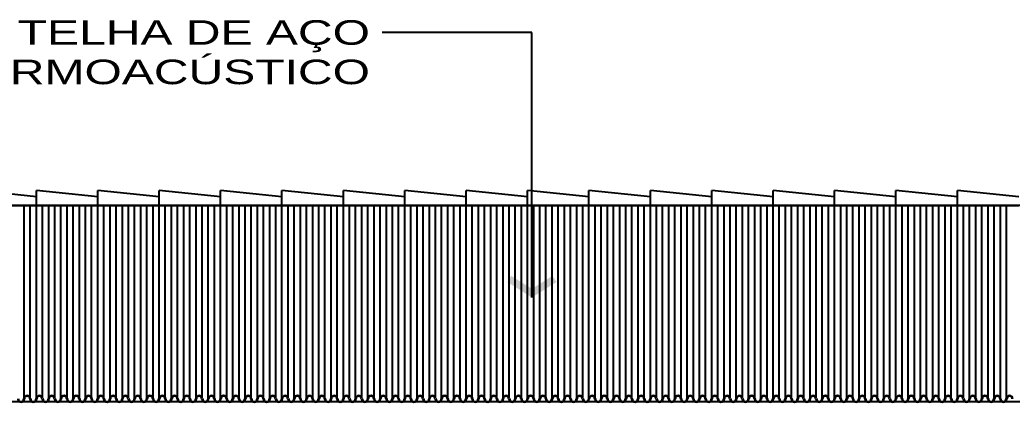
# Model space of a CAD drawing. Extents: x 5924 to 15219, y 2637 to 8140.
# Drawn here: x 8776 to 9584, y 7369 to 7680 of the extents above; entities that cross this region are included whole.
import ezdxf
from ezdxf.enums import TextEntityAlignment as Align

# ---------------------------------------------------------------- set-up
doc = ezdxf.new("R2010")
doc.units = 0
doc.header["$LTSCALE"] = 35
doc.layers.get('0').update_dxf_attribs({"linetype": 'CONTINUOUS'})
for name, color, linetype in [('ESPEC', 2, 'CONTINUOUS'), ('GERAL', 7, 'CONTINUOUS'), ('HACHURA', 13, 'CONTINUOUS'), ('INDCORTE', 2, 'CONTINUOUS'), ('LINVISTA', 13, 'CONTINUOUS')]:
    doc.layers.add(name, color=color, linetype=linetype)
doc.styles.add('REGUA80', font='arial.ttf', dxfattribs={"width": 1.4})

# ---------------------------------------------------------------- blocks, each defined once
blk = doc.blocks.new('INDSETAD')
at = {"color": 4, "linetype": 'ByBlock'}
for points in [[(0, 0), (1.255, 2), (0.706, 0), (1.765, 1.684)], [(0, 0), (1.255, -2), (0.706, 0), (1.765, -1.684)]]:
    blk.add_solid(points, dxfattribs=at)

msp = doc.modelspace()

# ---------------------------------------------------------------- linework, layer by layer
at = {"layer": 'ESPEC'}
for p, q in [((9193.214, 7669.94), (9071.356, 7669.94)), ((9193.214, 7454.004), (9193.214, 7669.94))]:
    msp.add_line(p, q, dxfattribs=at)
at = {"layer": 'GERAL'}
for p, q in [((8789.693, 7536.073), (8739.693, 7541.271)), ((8839.693, 7536.073), (8789.693, 7541.271)), ((8789.693, 7529.073), (8789.693, 7541.271)), ((8889.693, 7536.073), (8839.693, 7541.271)), ((8839.693, 7529.073), (8839.693, 7541.271)), ((8939.693, 7536.073), (8889.693, 7541.271)), ((8889.693, 7529.073), (8889.693, 7541.271)), ((8989.693, 7536.073), (8939.693, 7541.271)), ((8939.693, 7529.073), (8939.693, 7541.271)), ((9039.693, 7536.073), (8989.693, 7541.271)), ((8989.693, 7529.073), (8989.693, 7541.271)), ((9089.693, 7536.073), (9039.693, 7541.271)), ((9039.693, 7529.073), (9039.693, 7541.271)), ((9139.693, 7536.073), (9089.693, 7541.271)), ((9089.693, 7529.073), (9089.693, 7541.271)), ((9189.693, 7536.073), (9139.693, 7541.271)), ((9139.693, 7529.073), (9139.693, 7541.271)), ((9239.693, 7536.073), (9189.693, 7541.271)), ((9189.693, 7529.073), (9189.693, 7541.271)), ((9289.693, 7536.073), (9239.693, 7541.271)), ((9239.693, 7529.073), (9239.693, 7541.271)), ((9339.693, 7536.073), (9289.693, 7541.271)), ((9289.693, 7529.073), (9289.693, 7541.271)), ((9389.693, 7536.073), (9339.693, 7541.271)), ((9339.693, 7529.073), (9339.693, 7541.271)), ((9439.693, 7536.073), (9389.693, 7541.271)), ((9389.693, 7529.073), (9389.693, 7541.271)), ((9489.693, 7536.073), (9439.693, 7541.271)), ((9439.693, 7529.073), (9439.693, 7541.271)), ((9539.693, 7536.073), (9489.693, 7541.271)), ((9489.693, 7529.073), (9489.693, 7541.271)), ((9589.693, 7536.073), (9539.693, 7541.271)), ((9539.693, 7529.073), (9539.693, 7541.271)), ((8789.693, 7529.073), (8789.693, 7536.073)), ((8839.693, 7529.073), (8839.693, 7536.073)), ((8889.693, 7529.073), (8889.693, 7536.073)), ((8939.693, 7529.073), (8939.693, 7536.073)), ((8989.693, 7529.073), (8989.693, 7536.073)), ((9039.693, 7529.073), (9039.693, 7536.073)), ((9089.693, 7529.073), (9089.693, 7536.073)), ((9139.693, 7529.073), (9139.693, 7536.073)), ((9189.693, 7529.073), (9189.693, 7536.073)), ((9239.693, 7529.073), (9239.693, 7536.073)), ((9289.693, 7529.073), (9289.693, 7536.073)), ((9339.693, 7529.073), (9339.693, 7536.073)), ((9389.693, 7529.073), (9389.693, 7536.073)), ((9439.693, 7529.073), (9439.693, 7536.073)), ((9489.693, 7529.073), (9489.693, 7536.073)), ((9539.693, 7529.073), (9539.693, 7536.073)), ((8739.693, 7529.073), (8789.693, 7529.073)), ((8789.693, 7529.073), (8839.693, 7529.073)), ((8839.693, 7529.073), (8889.693, 7529.073)), ((8889.693, 7529.073), (8939.693, 7529.073)), ((8939.693, 7529.073), (8989.693, 7529.073)), ((8989.693, 7529.073), (9039.693, 7529.073)), ((9039.693, 7529.073), (9089.693, 7529.073)), ((9089.693, 7529.073), (9139.693, 7529.073)), ((9139.693, 7529.073), (9189.693, 7529.073)), ((9189.693, 7529.073), (9239.693, 7529.073)), ((9239.693, 7529.073), (9289.693, 7529.073)), ((9289.693, 7529.073), (9339.693, 7529.073)), ((9339.693, 7529.073), (9389.693, 7529.073)), ((9389.693, 7529.073), (9439.693, 7529.073)), ((9439.693, 7529.073), (9489.693, 7529.073)), ((9489.693, 7529.073), (9539.693, 7529.073)), ((9539.693, 7529.073), (9589.693, 7529.073))]:
    msp.add_line(p, q, dxfattribs=at)
at = {"layer": 'HACHURA'}
for p, q in [((8779.693, 7371.411), (8779.693, 7373.862)), ((8779.693, 7372.508), (8779.693, 7373.862)), ((8789.693, 7371.411), (8789.693, 7373.862)), ((8789.693, 7372.508), (8789.693, 7373.862)), ((8799.693, 7371.411), (8799.693, 7373.862)), ((8799.693, 7372.508), (8799.693, 7373.862)), ((8809.693, 7371.411), (8809.693, 7373.862)), ((8809.693, 7372.508), (8809.693, 7373.862)), ((8819.693, 7371.411), (8819.693, 7373.862)), ((8819.693, 7372.508), (8819.693, 7373.862)), ((8829.693, 7371.411), (8829.693, 7373.862)), ((8829.693, 7372.508), (8829.693, 7373.862)), ((8839.693, 7371.411), (8839.693, 7373.862)), ((8839.693, 7372.508), (8839.693, 7373.862)), ((8849.693, 7371.411), (8849.693, 7373.862)), ((8849.693, 7372.508), (8849.693, 7373.862)), ((8859.693, 7371.411), (8859.693, 7373.862)), ((8859.693, 7372.508), (8859.693, 7373.862)), ((8869.693, 7371.411), (8869.693, 7373.862)), ((8869.693, 7372.508), (8869.693, 7373.862)), ((8879.693, 7371.411), (8879.693, 7373.862)), ((8879.693, 7372.508), (8879.693, 7373.862)), ((8889.693, 7371.411), (8889.693, 7373.862)), ((8889.693, 7372.508), (8889.693, 7373.862)), ((8899.693, 7371.411), (8899.693, 7373.862)), ((8899.693, 7372.508), (8899.693, 7373.862)), ((8909.693, 7371.411), (8909.693, 7373.862)), ((8909.693, 7372.508), (8909.693, 7373.862)), ((8919.693, 7371.411), (8919.693, 7373.862)), ((8919.693, 7372.508), (8919.693, 7373.862)), ((8929.693, 7371.411), (8929.693, 7373.862)), ((8929.693, 7372.508), (8929.693, 7373.862)), ((8939.693, 7371.411), (8939.693, 7373.862)), ((8939.693, 7372.508), (8939.693, 7373.862)), ((8949.693, 7371.411), (8949.693, 7373.862)), ((8949.693, 7372.508), (8949.693, 7373.862)), ((8959.693, 7371.411), (8959.693, 7373.862)), ((8959.693, 7372.508), (8959.693, 7373.862)), ((8969.693, 7371.411), (8969.693, 7373.862)), ((8969.693, 7372.508), (8969.693, 7373.862)), ((8979.693, 7371.411), (8979.693, 7373.862)), ((8979.693, 7372.508), (8979.693, 7373.862)), ((8989.693, 7371.411), (8989.693, 7373.862)), ((8989.693, 7372.508), (8989.693, 7373.862)), ((8999.693, 7371.411), (8999.693, 7373.862)), ((8999.693, 7372.508), (8999.693, 7373.862)), ((9009.693, 7371.411), (9009.693, 7373.862)), ((9009.693, 7372.508), (9009.693, 7373.862)), ((9019.693, 7371.411), (9019.693, 7373.862)), ((9019.693, 7372.508), (9019.693, 7373.862)), ((9029.693, 7371.411), (9029.693, 7373.862)), ((9029.693, 7372.508), (9029.693, 7373.862)), ((9039.693, 7371.411), (9039.693, 7373.862)), ((9039.693, 7372.508), (9039.693, 7373.862)), ((9049.693, 7371.411), (9049.693, 7373.862)), ((9049.693, 7372.508), (9049.693, 7373.862)), ((9059.693, 7371.411), (9059.693, 7373.862)), ((9059.693, 7372.508), (9059.693, 7373.862)), ((9069.693, 7371.411), (9069.693, 7373.862)), ((9069.693, 7372.508), (9069.693, 7373.862)), ((9079.693, 7371.411), (9079.693, 7373.862)), ((9079.693, 7372.508), (9079.693, 7373.862)), ((9089.693, 7371.411), (9089.693, 7373.862)), ((9089.693, 7372.508), (9089.693, 7373.862)), ((9099.693, 7371.411), (9099.693, 7373.862)), ((9099.693, 7372.508), (9099.693, 7373.862)), ((9109.693, 7371.411), (9109.693, 7373.862)), ((9109.693, 7372.508), (9109.693, 7373.862)), ((9119.693, 7371.411), (9119.693, 7373.862)), ((9119.693, 7372.508), (9119.693, 7373.862)), ((9129.693, 7371.411), (9129.693, 7373.862)), ((9129.693, 7372.508), (9129.693, 7373.862)), ((9139.693, 7371.411), (9139.693, 7373.862)), ((9139.693, 7372.508), (9139.693, 7373.862)), ((9149.693, 7371.411), (9149.693, 7373.862)), ((9149.693, 7372.508), (9149.693, 7373.862)), ((9159.693, 7371.411), (9159.693, 7373.862)), ((9159.693, 7372.508), (9159.693, 7373.862)), ((9169.693, 7371.411), (9169.693, 7373.862)), ((9169.693, 7372.508), (9169.693, 7373.862)), ((9179.693, 7371.411), (9179.693, 7373.862)), ((9179.693, 7372.508), (9179.693, 7373.862)), ((9189.693, 7371.411), (9189.693, 7373.862)), ((9189.693, 7372.508), (9189.693, 7373.862)), ((9199.693, 7371.411), (9199.693, 7373.862)), ((9199.693, 7372.508), (9199.693, 7373.862)), ((9209.693, 7371.411), (9209.693, 7373.862)), ((9209.693, 7372.508), (9209.693, 7373.862)), ((9219.693, 7371.411), (9219.693, 7373.862)), ((9219.693, 7372.508), (9219.693, 7373.862)), ((9229.693, 7371.411), (9229.693, 7373.862)), ((9229.693, 7372.508), (9229.693, 7373.862)), ((9239.693, 7371.411), (9239.693, 7373.862)), ((9239.693, 7372.508), (9239.693, 7373.862)), ((9249.693, 7371.411), (9249.693, 7373.862)), ((9249.693, 7372.508), (9249.693, 7373.862)), ((9259.693, 7371.411), (9259.693, 7373.862)), ((9259.693, 7372.508), (9259.693, 7373.862)), ((9269.693, 7371.411), (9269.693, 7373.862)), ((9269.693, 7372.508), (9269.693, 7373.862)), ((9279.693, 7371.411), (9279.693, 7373.862)), ((9279.693, 7372.508), (9279.693, 7373.862)), ((9289.693, 7371.411), (9289.693, 7373.862)), ((9289.693, 7372.508), (9289.693, 7373.862)), ((9299.693, 7371.411), (9299.693, 7373.862)), ((9299.693, 7372.508), (9299.693, 7373.862)), ((9309.693, 7371.411), (9309.693, 7373.862)), ((9309.693, 7372.508), (9309.693, 7373.862)), ((9319.693, 7371.411), (9319.693, 7373.862)), ((9319.693, 7372.508), (9319.693, 7373.862)), ((9329.693, 7371.411), (9329.693, 7373.862)), ((9329.693, 7372.508), (9329.693, 7373.862)), ((9339.693, 7371.411), (9339.693, 7373.862)), ((9339.693, 7372.508), (9339.693, 7373.862)), ((9349.693, 7371.411), (9349.693, 7373.862)), ((9349.693, 7372.508), (9349.693, 7373.862)), ((9359.693, 7371.411), (9359.693, 7373.862)), ((9359.693, 7372.508), (9359.693, 7373.862)), ((9369.693, 7371.411), (9369.693, 7373.862)), ((9369.693, 7372.508), (9369.693, 7373.862)), ((9379.693, 7371.411), (9379.693, 7373.862)), ((9379.693, 7372.508), (9379.693, 7373.862)), ((9389.693, 7371.411), (9389.693, 7373.862)), ((9389.693, 7372.508), (9389.693, 7373.862)), ((9399.693, 7371.411), (9399.693, 7373.862)), ((9399.693, 7372.508), (9399.693, 7373.862)), ((9409.693, 7371.411), (9409.693, 7373.862)), ((9409.693, 7372.508), (9409.693, 7373.862)), ((9419.693, 7371.411), (9419.693, 7373.862)), ((9419.693, 7372.508), (9419.693, 7373.862)), ((9429.693, 7371.411), (9429.693, 7373.862)), ((9429.693, 7372.508), (9429.693, 7373.862)), ((9439.693, 7371.411), (9439.693, 7373.862)), ((9439.693, 7372.508), (9439.693, 7373.862)), ((9449.693, 7371.411), (9449.693, 7373.862)), ((9449.693, 7372.508), (9449.693, 7373.862)), ((9459.693, 7371.411), (9459.693, 7373.862)), ((9459.693, 7372.508), (9459.693, 7373.862)), ((9469.693, 7371.411), (9469.693, 7373.862)), ((9469.693, 7372.508), (9469.693, 7373.862)), ((9479.693, 7371.411), (9479.693, 7373.862)), ((9479.693, 7372.508), (9479.693, 7373.862)), ((9489.693, 7371.411), (9489.693, 7373.862)), ((9489.693, 7372.508), (9489.693, 7373.862)), ((9499.693, 7371.411), (9499.693, 7373.862)), ((9499.693, 7372.508), (9499.693, 7373.862)), ((9509.693, 7371.411), (9509.693, 7373.862)), ((9509.693, 7372.508), (9509.693, 7373.862)), ((9519.693, 7371.411), (9519.693, 7373.862)), ((9519.693, 7372.508), (9519.693, 7373.862)), ((9529.693, 7371.411), (9529.693, 7373.862)), ((9529.693, 7372.508), (9529.693, 7373.862)), ((9539.693, 7371.411), (9539.693, 7373.862)), ((9539.693, 7372.508), (9539.693, 7373.862)), ((9549.693, 7371.411), (9549.693, 7373.862)), ((9549.693, 7372.508), (9549.693, 7373.862)), ((9559.693, 7371.411), (9559.693, 7373.862)), ((9559.693, 7372.508), (9559.693, 7373.862)), ((9569.693, 7371.411), (9569.693, 7373.862)), ((9569.693, 7372.508), (9569.693, 7373.862)), ((9579.693, 7371.411), (9579.693, 7373.862)), ((9579.693, 7372.508), (9579.693, 7373.862))]:
    msp.add_line(p, q, dxfattribs=at)
at = {"layer": 'INDCORTE'}
for p, q in [((8779.443, 7371.415), (8779.943, 7371.406)), ((8789.443, 7371.415), (8789.943, 7371.406)), ((8799.443, 7371.415), (8799.943, 7371.406)), ((8809.443, 7371.415), (8809.943, 7371.406)), ((8819.443, 7371.415), (8819.943, 7371.406)), ((8829.443, 7371.415), (8829.943, 7371.406)), ((8839.443, 7371.415), (8839.943, 7371.406)), ((8849.443, 7371.415), (8849.943, 7371.406)), ((8859.443, 7371.415), (8859.943, 7371.406)), ((8869.443, 7371.415), (8869.943, 7371.406)), ((8879.443, 7371.415), (8879.943, 7371.406)), ((8889.443, 7371.415), (8889.943, 7371.406)), ((8899.443, 7371.415), (8899.943, 7371.406)), ((8909.443, 7371.415), (8909.943, 7371.406)), ((8919.443, 7371.415), (8919.943, 7371.406)), ((8929.443, 7371.415), (8929.943, 7371.406)), ((8939.443, 7371.415), (8939.943, 7371.406)), ((8949.443, 7371.415), (8949.943, 7371.406)), ((8959.443, 7371.415), (8959.943, 7371.406)), ((8969.443, 7371.415), (8969.943, 7371.406)), ((8979.443, 7371.415), (8979.943, 7371.406)), ((8989.443, 7371.415), (8989.943, 7371.406)), ((8999.443, 7371.415), (8999.943, 7371.406)), ((9009.443, 7371.415), (9009.943, 7371.406)), ((9019.443, 7371.415), (9019.943, 7371.406)), ((9029.443, 7371.415), (9029.943, 7371.406)), ((9039.443, 7371.415), (9039.943, 7371.406)), ((9049.443, 7371.415), (9049.943, 7371.406)), ((9059.443, 7371.415), (9059.943, 7371.406)), ((9069.443, 7371.415), (9069.943, 7371.406)), ((9079.443, 7371.415), (9079.943, 7371.406)), ((9089.443, 7371.415), (9089.943, 7371.406)), ((9099.443, 7371.415), (9099.943, 7371.406)), ((9109.443, 7371.415), (9109.943, 7371.406)), ((9119.443, 7371.415), (9119.943, 7371.406)), ((9129.443, 7371.415), (9129.943, 7371.406)), ((9139.443, 7371.415), (9139.943, 7371.406)), ((9149.443, 7371.415), (9149.943, 7371.406)), ((9159.443, 7371.415), (9159.943, 7371.406)), ((9169.443, 7371.415), (9169.943, 7371.406)), ((9179.443, 7371.415), (9179.943, 7371.406)), ((9189.443, 7371.415), (9189.943, 7371.406)), ((9199.443, 7371.415), (9199.943, 7371.406)), ((9209.443, 7371.415), (9209.943, 7371.406)), ((9219.443, 7371.415), (9219.943, 7371.406)), ((9229.443, 7371.415), (9229.943, 7371.406)), ((9239.443, 7371.415), (9239.943, 7371.406)), ((9249.443, 7371.415), (9249.943, 7371.406)), ((9259.443, 7371.415), (9259.943, 7371.406)), ((9269.443, 7371.415), (9269.943, 7371.406)), ((9279.443, 7371.415), (9279.943, 7371.406)), ((9289.443, 7371.415), (9289.943, 7371.406)), ((9299.443, 7371.415), (9299.943, 7371.406)), ((9309.443, 7371.415), (9309.943, 7371.406)), ((9319.443, 7371.415), (9319.943, 7371.406)), ((9329.443, 7371.415), (9329.943, 7371.406)), ((9339.443, 7371.415), (9339.943, 7371.406)), ((9349.443, 7371.415), (9349.943, 7371.406)), ((9359.443, 7371.415), (9359.943, 7371.406)), ((9369.443, 7371.415), (9369.943, 7371.406)), ((9379.443, 7371.415), (9379.943, 7371.406)), ((9389.443, 7371.415), (9389.943, 7371.406)), ((9399.443, 7371.415), (9399.943, 7371.406)), ((9409.443, 7371.415), (9409.943, 7371.406)), ((9419.443, 7371.415), (9419.943, 7371.406)), ((9429.443, 7371.415), (9429.943, 7371.406)), ((9439.443, 7371.415), (9439.943, 7371.406)), ((9449.443, 7371.415), (9449.943, 7371.406)), ((9459.443, 7371.415), (9459.943, 7371.406)), ((9469.443, 7371.415), (9469.943, 7371.406)), ((9479.443, 7371.415), (9479.943, 7371.406)), ((9489.443, 7371.415), (9489.943, 7371.406)), ((9499.443, 7371.415), (9499.943, 7371.406)), ((9509.443, 7371.415), (9509.943, 7371.406)), ((9519.443, 7371.415), (9519.943, 7371.406)), ((9529.443, 7371.415), (9529.943, 7371.406)), ((9539.443, 7371.415), (9539.943, 7371.406)), ((9549.443, 7371.415), (9549.943, 7371.406)), ((9559.443, 7371.415), (9559.943, 7371.406)), ((9569.443, 7371.415), (9569.943, 7371.406)), ((9579.443, 7371.415), (9579.943, 7371.406)), ((11371.839, 7368.959), (7607.465, 7368.959))]:
    msp.add_line(p, q, dxfattribs=at)
for centre, radius, start, end in [((8777.193, 7371.46), 2.75, 181.123519, 358.876481), ((8777.193, 7371.46), 2.25, 181.123519, 358.876481), ((8782.193, 7371.362), 2.75, 1.123519, 178.876481), ((8782.193, 7371.362), 2.25, 1.123519, 178.876481), ((8787.193, 7371.46), 2.75, 181.123519, 358.876481), ((8787.193, 7371.46), 2.25, 181.123519, 358.876481), ((8792.193, 7371.362), 2.75, 1.123519, 178.876481), ((8792.193, 7371.362), 2.25, 1.123519, 178.876481), ((8797.193, 7371.46), 2.75, 181.123519, 358.876481), ((8797.193, 7371.46), 2.25, 181.123519, 358.876481), ((8802.193, 7371.362), 2.75, 1.123519, 178.876481), ((8802.193, 7371.362), 2.25, 1.123519, 178.876481), ((8807.193, 7371.46), 2.75, 181.123519, 358.876481), ((8807.193, 7371.46), 2.25, 181.123519, 358.876481), ((8812.193, 7371.362), 2.75, 1.123519, 178.876481), ((8812.193, 7371.362), 2.25, 1.123519, 178.876481), ((8817.193, 7371.46), 2.75, 181.123519, 358.876481), ((8817.193, 7371.46), 2.25, 181.123519, 358.876481), ((8822.193, 7371.362), 2.75, 1.123519, 178.876481), ((8822.193, 7371.362), 2.25, 1.123519, 178.876481), ((8827.193, 7371.46), 2.75, 181.123519, 358.876481), ((8827.193, 7371.46), 2.25, 181.123519, 358.876481), ((8832.193, 7371.362), 2.75, 1.123519, 178.876481), ((8832.193, 7371.362), 2.25, 1.123519, 178.876481), ((8837.193, 7371.46), 2.75, 181.123519, 358.876481), ((8837.193, 7371.46), 2.25, 181.123519, 358.876481), ((8842.193, 7371.362), 2.75, 1.123519, 178.876481), ((8842.193, 7371.362), 2.25, 1.123519, 178.876481), ((8847.193, 7371.46), 2.75, 181.123519, 358.876481), ((8847.193, 7371.46), 2.25, 181.123519, 358.876481), ((8852.193, 7371.362), 2.75, 1.123519, 178.876481), ((8852.193, 7371.362), 2.25, 1.123519, 178.876481), ((8857.193, 7371.46), 2.75, 181.123519, 358.876481), ((8857.193, 7371.46), 2.25, 181.123519, 358.876481), ((8862.193, 7371.362), 2.75, 1.123519, 178.876481), ((8862.193, 7371.362), 2.25, 1.123519, 178.876481), ((8867.193, 7371.46), 2.75, 181.123519, 358.876481), ((8867.193, 7371.46), 2.25, 181.123519, 358.876481), ((8872.193, 7371.362), 2.75, 1.123519, 178.876481), ((8872.193, 7371.362), 2.25, 1.123519, 178.876481), ((8877.193, 7371.46), 2.75, 181.123519, 358.876481), ((8877.193, 7371.46), 2.25, 181.123519, 358.876481), ((8882.193, 7371.362), 2.75, 1.123519, 178.876481), ((8882.193, 7371.362), 2.25, 1.123519, 178.876481), ((8887.193, 7371.46), 2.75, 181.123519, 358.876481), ((8887.193, 7371.46), 2.25, 181.123519, 358.876481), ((8892.193, 7371.362), 2.75, 1.123519, 178.876481), ((8892.193, 7371.362), 2.25, 1.123519, 178.876481), ((8897.193, 7371.46), 2.75, 181.123519, 358.876481), ((8897.193, 7371.46), 2.25, 181.123519, 358.876481), ((8902.193, 7371.362), 2.75, 1.123519, 178.876481), ((8902.193, 7371.362), 2.25, 1.123519, 178.876481), ((8907.193, 7371.46), 2.75, 181.123519, 358.876481), ((8907.193, 7371.46), 2.25, 181.123519, 358.876481), ((8912.193, 7371.362), 2.75, 1.123519, 178.876481), ((8912.193, 7371.362), 2.25, 1.123519, 178.876481), ((8917.193, 7371.46), 2.75, 181.123519, 358.876481), ((8917.193, 7371.46), 2.25, 181.123519, 358.876481), ((8922.193, 7371.362), 2.75, 1.123519, 178.876481), ((8922.193, 7371.362), 2.25, 1.123519, 178.876481), ((8927.193, 7371.46), 2.75, 181.123519, 358.876481), ((8927.193, 7371.46), 2.25, 181.123519, 358.876481), ((8932.193, 7371.362), 2.75, 1.123519, 178.876481), ((8932.193, 7371.362), 2.25, 1.123519, 178.876481), ((8937.193, 7371.46), 2.75, 181.123519, 358.876481), ((8937.193, 7371.46), 2.25, 181.123519, 358.876481), ((8942.193, 7371.362), 2.75, 1.123519, 178.876481), ((8942.193, 7371.362), 2.25, 1.123519, 178.876481), ((8947.193, 7371.46), 2.75, 181.123519, 358.876481), ((8947.193, 7371.46), 2.25, 181.123519, 358.876481), ((8952.193, 7371.362), 2.75, 1.123519, 178.876481), ((8952.193, 7371.362), 2.25, 1.123519, 178.876481), ((8957.193, 7371.46), 2.75, 181.123519, 358.876481), ((8957.193, 7371.46), 2.25, 181.123519, 358.876481), ((8962.193, 7371.362), 2.75, 1.123519, 178.876481), ((8962.193, 7371.362), 2.25, 1.123519, 178.876481), ((8967.193, 7371.46), 2.75, 181.123519, 358.876481), ((8967.193, 7371.46), 2.25, 181.123519, 358.876481), ((8972.193, 7371.362), 2.75, 1.123519, 178.876481), ((8972.193, 7371.362), 2.25, 1.123519, 178.876481), ((8977.193, 7371.46), 2.75, 181.123519, 358.876481), ((8977.193, 7371.46), 2.25, 181.123519, 358.876481), ((8982.193, 7371.362), 2.75, 1.123519, 178.876481), ((8982.193, 7371.362), 2.25, 1.123519, 178.876481), ((8987.193, 7371.46), 2.75, 181.123519, 358.876481), ((8987.193, 7371.46), 2.25, 181.123519, 358.876481), ((8992.193, 7371.362), 2.75, 1.123519, 178.876481), ((8992.193, 7371.362), 2.25, 1.123519, 178.876481), ((8997.193, 7371.46), 2.75, 181.123519, 358.876481), ((8997.193, 7371.46), 2.25, 181.123519, 358.876481), ((9002.193, 7371.362), 2.75, 1.123519, 178.876481), ((9002.193, 7371.362), 2.25, 1.123519, 178.876481), ((9007.193, 7371.46), 2.75, 181.123519, 358.876481), ((9007.193, 7371.46), 2.25, 181.123519, 358.876481), ((9012.193, 7371.362), 2.75, 1.123519, 178.876481), ((9012.193, 7371.362), 2.25, 1.123519, 178.876481), ((9017.193, 7371.46), 2.75, 181.123519, 358.876481), ((9017.193, 7371.46), 2.25, 181.123519, 358.876481), ((9022.193, 7371.362), 2.75, 1.123519, 178.876481), ((9022.193, 7371.362), 2.25, 1.123519, 178.876481), ((9027.193, 7371.46), 2.75, 181.123519, 358.876481), ((9027.193, 7371.46), 2.25, 181.123519, 358.876481), ((9032.193, 7371.362), 2.75, 1.123519, 178.876481), ((9032.193, 7371.362), 2.25, 1.123519, 178.876481), ((9037.193, 7371.46), 2.75, 181.123519, 358.876481), ((9037.193, 7371.46), 2.25, 181.123519, 358.876481), ((9042.193, 7371.362), 2.75, 1.123519, 178.876481), ((9042.193, 7371.362), 2.25, 1.123519, 178.876481), ((9047.193, 7371.46), 2.75, 181.123519, 358.876481), ((9047.193, 7371.46), 2.25, 181.123519, 358.876481), ((9052.193, 7371.362), 2.75, 1.123519, 178.876481), ((9052.193, 7371.362), 2.25, 1.123519, 178.876481), ((9057.193, 7371.46), 2.75, 181.123519, 358.876481), ((9057.193, 7371.46), 2.25, 181.123519, 358.876481), ((9062.193, 7371.362), 2.75, 1.123519, 178.876481), ((9062.193, 7371.362), 2.25, 1.123519, 178.876481), ((9067.193, 7371.46), 2.75, 181.123519, 358.876481), ((9067.193, 7371.46), 2.25, 181.123519, 358.876481), ((9072.193, 7371.362), 2.75, 1.123519, 178.876481), ((9072.193, 7371.362), 2.25, 1.123519, 178.876481), ((9077.193, 7371.46), 2.75, 181.123519, 358.876481), ((9077.193, 7371.46), 2.25, 181.123519, 358.876481), ((9082.193, 7371.362), 2.75, 1.123519, 178.876481), ((9082.193, 7371.362), 2.25, 1.123519, 178.876481), ((9087.193, 7371.46), 2.75, 181.123519, 358.876481), ((9087.193, 7371.46), 2.25, 181.123519, 358.876481), ((9092.193, 7371.362), 2.75, 1.123519, 178.876481), ((9092.193, 7371.362), 2.25, 1.123519, 178.876481), ((9097.193, 7371.46), 2.75, 181.123519, 358.876481), ((9097.193, 7371.46), 2.25, 181.123519, 358.876481), ((9102.193, 7371.362), 2.75, 1.123519, 178.876481), ((9102.193, 7371.362), 2.25, 1.123519, 178.876481), ((9107.193, 7371.46), 2.75, 181.123519, 358.876481), ((9107.193, 7371.46), 2.25, 181.123519, 358.876481), ((9112.193, 7371.362), 2.75, 1.123519, 178.876481), ((9112.193, 7371.362), 2.25, 1.123519, 178.876481), ((9117.193, 7371.46), 2.75, 181.123519, 358.876481), ((9117.193, 7371.46), 2.25, 181.123519, 358.876481), ((9122.193, 7371.362), 2.75, 1.123519, 178.876481), ((9122.193, 7371.362), 2.25, 1.123519, 178.876481), ((9127.193, 7371.46), 2.75, 181.123519, 358.876481), ((9127.193, 7371.46), 2.25, 181.123519, 358.876481), ((9132.193, 7371.362), 2.75, 1.123519, 178.876481), ((9132.193, 7371.362), 2.25, 1.123519, 178.876481), ((9137.193, 7371.46), 2.75, 181.123519, 358.876481), ((9137.193, 7371.46), 2.25, 181.123519, 358.876481), ((9142.193, 7371.362), 2.75, 1.123519, 178.876481), ((9142.193, 7371.362), 2.25, 1.123519, 178.876481), ((9147.193, 7371.46), 2.75, 181.123519, 358.876481), ((9147.193, 7371.46), 2.25, 181.123519, 358.876481), ((9152.193, 7371.362), 2.75, 1.123519, 178.876481), ((9152.193, 7371.362), 2.25, 1.123519, 178.876481), ((9157.193, 7371.46), 2.75, 181.123519, 358.876481), ((9157.193, 7371.46), 2.25, 181.123519, 358.876481), ((9162.193, 7371.362), 2.75, 1.123519, 178.876481), ((9162.193, 7371.362), 2.25, 1.123519, 178.876481), ((9167.193, 7371.46), 2.75, 181.123519, 358.876481), ((9167.193, 7371.46), 2.25, 181.123519, 358.876481), ((9172.193, 7371.362), 2.75, 1.123519, 178.876481), ((9172.193, 7371.362), 2.25, 1.123519, 178.876481), ((9177.193, 7371.46), 2.75, 181.123519, 358.876481), ((9177.193, 7371.46), 2.25, 181.123519, 358.876481), ((9182.193, 7371.362), 2.75, 1.123519, 178.876481), ((9182.193, 7371.362), 2.25, 1.123519, 178.876481), ((9187.193, 7371.46), 2.75, 181.123519, 358.876481), ((9187.193, 7371.46), 2.25, 181.123519, 358.876481), ((9192.193, 7371.362), 2.75, 1.123519, 178.876481), ((9192.193, 7371.362), 2.25, 1.123519, 178.876481), ((9197.193, 7371.46), 2.75, 181.123519, 358.876481), ((9197.193, 7371.46), 2.25, 181.123519, 358.876481), ((9202.193, 7371.362), 2.75, 1.123519, 178.876481), ((9202.193, 7371.362), 2.25, 1.123519, 178.876481), ((9207.193, 7371.46), 2.75, 181.123519, 358.876481), ((9207.193, 7371.46), 2.25, 181.123519, 358.876481), ((9212.193, 7371.362), 2.75, 1.123519, 178.876481), ((9212.193, 7371.362), 2.25, 1.123519, 178.876481), ((9217.193, 7371.46), 2.75, 181.123519, 358.876481), ((9217.193, 7371.46), 2.25, 181.123519, 358.876481), ((9222.193, 7371.362), 2.75, 1.123519, 178.876481), ((9222.193, 7371.362), 2.25, 1.123519, 178.876481), ((9227.193, 7371.46), 2.75, 181.123519, 358.876481), ((9227.193, 7371.46), 2.25, 181.123519, 358.876481), ((9232.193, 7371.362), 2.75, 1.123519, 178.876481), ((9232.193, 7371.362), 2.25, 1.123519, 178.876481), ((9237.193, 7371.46), 2.75, 181.123519, 358.876481), ((9237.193, 7371.46), 2.25, 181.123519, 358.876481), ((9242.193, 7371.362), 2.75, 1.123519, 178.876481), ((9242.193, 7371.362), 2.25, 1.123519, 178.876481), ((9247.193, 7371.46), 2.75, 181.123519, 358.876481), ((9247.193, 7371.46), 2.25, 181.123519, 358.876481), ((9252.193, 7371.362), 2.75, 1.123519, 178.876481), ((9252.193, 7371.362), 2.25, 1.123519, 178.876481), ((9257.193, 7371.46), 2.75, 181.123519, 358.876481), ((9257.193, 7371.46), 2.25, 181.123519, 358.876481), ((9262.193, 7371.362), 2.75, 1.123519, 178.876481), ((9262.193, 7371.362), 2.25, 1.123519, 178.876481), ((9267.193, 7371.46), 2.75, 181.123519, 358.876481), ((9267.193, 7371.46), 2.25, 181.123519, 358.876481), ((9272.193, 7371.362), 2.75, 1.123519, 178.876481), ((9272.193, 7371.362), 2.25, 1.123519, 178.876481), ((9277.193, 7371.46), 2.75, 181.123519, 358.876481), ((9277.193, 7371.46), 2.25, 181.123519, 358.876481), ((9282.193, 7371.362), 2.75, 1.123519, 178.876481), ((9282.193, 7371.362), 2.25, 1.123519, 178.876481), ((9287.193, 7371.46), 2.75, 181.123519, 358.876481), ((9287.193, 7371.46), 2.25, 181.123519, 358.876481), ((9292.193, 7371.362), 2.75, 1.123519, 178.876481), ((9292.193, 7371.362), 2.25, 1.123519, 178.876481), ((9297.193, 7371.46), 2.75, 181.123519, 358.876481), ((9297.193, 7371.46), 2.25, 181.123519, 358.876481), ((9302.193, 7371.362), 2.75, 1.123519, 178.876481), ((9302.193, 7371.362), 2.25, 1.123519, 178.876481), ((9307.193, 7371.46), 2.75, 181.123519, 358.876481), ((9307.193, 7371.46), 2.25, 181.123519, 358.876481), ((9312.193, 7371.362), 2.75, 1.123519, 178.876481), ((9312.193, 7371.362), 2.25, 1.123519, 178.876481), ((9317.193, 7371.46), 2.75, 181.123519, 358.876481), ((9317.193, 7371.46), 2.25, 181.123519, 358.876481), ((9322.193, 7371.362), 2.75, 1.123519, 178.876481), ((9322.193, 7371.362), 2.25, 1.123519, 178.876481), ((9327.193, 7371.46), 2.75, 181.123519, 358.876481), ((9327.193, 7371.46), 2.25, 181.123519, 358.876481), ((9332.193, 7371.362), 2.75, 1.123519, 178.876481), ((9332.193, 7371.362), 2.25, 1.123519, 178.876481), ((9337.193, 7371.46), 2.75, 181.123519, 358.876481), ((9337.193, 7371.46), 2.25, 181.123519, 358.876481), ((9342.193, 7371.362), 2.75, 1.123519, 178.876481), ((9342.193, 7371.362), 2.25, 1.123519, 178.876481), ((9347.193, 7371.46), 2.75, 181.123519, 358.876481), ((9347.193, 7371.46), 2.25, 181.123519, 358.876481), ((9352.193, 7371.362), 2.75, 1.123519, 178.876481), ((9352.193, 7371.362), 2.25, 1.123519, 178.876481), ((9357.193, 7371.46), 2.75, 181.123519, 358.876481), ((9357.193, 7371.46), 2.25, 181.123519, 358.876481), ((9362.193, 7371.362), 2.75, 1.123519, 178.876481), ((9362.193, 7371.362), 2.25, 1.123519, 178.876481), ((9367.193, 7371.46), 2.75, 181.123519, 358.876481), ((9367.193, 7371.46), 2.25, 181.123519, 358.876481), ((9372.193, 7371.362), 2.75, 1.123519, 178.876481), ((9372.193, 7371.362), 2.25, 1.123519, 178.876481), ((9377.193, 7371.46), 2.75, 181.123519, 358.876481), ((9377.193, 7371.46), 2.25, 181.123519, 358.876481), ((9382.193, 7371.362), 2.75, 1.123519, 178.876481), ((9382.193, 7371.362), 2.25, 1.123519, 178.876481), ((9387.193, 7371.46), 2.75, 181.123519, 358.876481), ((9387.193, 7371.46), 2.25, 181.123519, 358.876481), ((9392.193, 7371.362), 2.75, 1.123519, 178.876481), ((9392.193, 7371.362), 2.25, 1.123519, 178.876481), ((9397.193, 7371.46), 2.75, 181.123519, 358.876481), ((9397.193, 7371.46), 2.25, 181.123519, 358.876481), ((9402.193, 7371.362), 2.75, 1.123519, 178.876481), ((9402.193, 7371.362), 2.25, 1.123519, 178.876481), ((9407.193, 7371.46), 2.75, 181.123519, 358.876481), ((9407.193, 7371.46), 2.25, 181.123519, 358.876481), ((9412.193, 7371.362), 2.75, 1.123519, 178.876481), ((9412.193, 7371.362), 2.25, 1.123519, 178.876481), ((9417.193, 7371.46), 2.75, 181.123519, 358.876481), ((9417.193, 7371.46), 2.25, 181.123519, 358.876481), ((9422.193, 7371.362), 2.75, 1.123519, 178.876481), ((9422.193, 7371.362), 2.25, 1.123519, 178.876481), ((9427.193, 7371.46), 2.75, 181.123519, 358.876481), ((9427.193, 7371.46), 2.25, 181.123519, 358.876481), ((9432.193, 7371.362), 2.75, 1.123519, 178.876481), ((9432.193, 7371.362), 2.25, 1.123519, 178.876481), ((9437.193, 7371.46), 2.75, 181.123519, 358.876481), ((9437.193, 7371.46), 2.25, 181.123519, 358.876481), ((9442.193, 7371.362), 2.75, 1.123519, 178.876481), ((9442.193, 7371.362), 2.25, 1.123519, 178.876481), ((9447.193, 7371.46), 2.75, 181.123519, 358.876481), ((9447.193, 7371.46), 2.25, 181.123519, 358.876481), ((9452.193, 7371.362), 2.75, 1.123519, 178.876481), ((9452.193, 7371.362), 2.25, 1.123519, 178.876481), ((9457.193, 7371.46), 2.75, 181.123519, 358.876481), ((9457.193, 7371.46), 2.25, 181.123519, 358.876481), ((9462.193, 7371.362), 2.75, 1.123519, 178.876481), ((9462.193, 7371.362), 2.25, 1.123519, 178.876481), ((9467.193, 7371.46), 2.75, 181.123519, 358.876481), ((9467.193, 7371.46), 2.25, 181.123519, 358.876481), ((9472.193, 7371.362), 2.75, 1.123519, 178.876481), ((9472.193, 7371.362), 2.25, 1.123519, 178.876481), ((9477.193, 7371.46), 2.75, 181.123519, 358.876481), ((9477.193, 7371.46), 2.25, 181.123519, 358.876481), ((9482.193, 7371.362), 2.75, 1.123519, 178.876481), ((9482.193, 7371.362), 2.25, 1.123519, 178.876481), ((9487.193, 7371.46), 2.75, 181.123519, 358.876481), ((9487.193, 7371.46), 2.25, 181.123519, 358.876481), ((9492.193, 7371.362), 2.75, 1.123519, 178.876481), ((9492.193, 7371.362), 2.25, 1.123519, 178.876481), ((9497.193, 7371.46), 2.75, 181.123519, 358.876481), ((9497.193, 7371.46), 2.25, 181.123519, 358.876481), ((9502.193, 7371.362), 2.75, 1.123519, 178.876481), ((9502.193, 7371.362), 2.25, 1.123519, 178.876481), ((9507.193, 7371.46), 2.75, 181.123519, 358.876481), ((9507.193, 7371.46), 2.25, 181.123519, 358.876481), ((9512.193, 7371.362), 2.75, 1.123519, 178.876481), ((9512.193, 7371.362), 2.25, 1.123519, 178.876481), ((9517.193, 7371.46), 2.75, 181.123519, 358.876481), ((9517.193, 7371.46), 2.25, 181.123519, 358.876481), ((9522.193, 7371.362), 2.75, 1.123519, 178.876481), ((9522.193, 7371.362), 2.25, 1.123519, 178.876481), ((9527.193, 7371.46), 2.75, 181.123519, 358.876481), ((9527.193, 7371.46), 2.25, 181.123519, 358.876481), ((9532.193, 7371.362), 2.75, 1.123519, 178.876481), ((9532.193, 7371.362), 2.25, 1.123519, 178.876481), ((9537.193, 7371.46), 2.75, 181.123519, 358.876481), ((9537.193, 7371.46), 2.25, 181.123519, 358.876481), ((9542.193, 7371.362), 2.75, 1.123519, 178.876481), ((9542.193, 7371.362), 2.25, 1.123519, 178.876481), ((9547.193, 7371.46), 2.75, 181.123519, 358.876481), ((9547.193, 7371.46), 2.25, 181.123519, 358.876481), ((9552.193, 7371.362), 2.75, 1.123519, 178.876481), ((9552.193, 7371.362), 2.25, 1.123519, 178.876481), ((9557.193, 7371.46), 2.75, 181.123519, 358.876481), ((9557.193, 7371.46), 2.25, 181.123519, 358.876481), ((9562.193, 7371.362), 2.75, 1.123519, 178.876481), ((9562.193, 7371.362), 2.25, 1.123519, 178.876481), ((9567.193, 7371.46), 2.75, 181.123519, 358.876481), ((9567.193, 7371.46), 2.25, 181.123519, 358.876481), ((9572.193, 7371.362), 2.75, 1.123519, 178.876481), ((9572.193, 7371.362), 2.25, 1.123519, 178.876481), ((9577.193, 7371.46), 2.75, 181.123519, 358.876481), ((9577.193, 7371.46), 2.25, 181.123519, 358.876481), ((9582.193, 7371.362), 2.75, 1.123519, 178.876481), ((9582.193, 7371.362), 2.25, 1.123519, 178.876481)]:
    msp.add_arc(centre, radius, start, end, dxfattribs=at)
at = {"layer": 'LINVISTA'}
for p, q in [((11256.937, 7529.073), (7607.465, 7529.073)), ((8779.693, 7371.411), (8779.693, 7529.073)), ((8779.693, 7372.508), (8779.693, 7529.073)), ((8784.693, 7372.508), (8784.693, 7529.073)), ((8789.693, 7371.411), (8789.693, 7529.073)), ((8789.693, 7372.508), (8789.693, 7529.073)), ((8794.693, 7372.508), (8794.693, 7529.073)), ((8799.693, 7371.411), (8799.693, 7529.073)), ((8799.693, 7372.508), (8799.693, 7529.073)), ((8804.693, 7372.508), (8804.693, 7529.073)), ((8809.693, 7371.411), (8809.693, 7529.073)), ((8809.693, 7372.508), (8809.693, 7529.073)), ((8814.693, 7372.508), (8814.693, 7529.073)), ((8819.693, 7371.411), (8819.693, 7529.073)), ((8819.693, 7372.508), (8819.693, 7529.073)), ((8824.693, 7372.508), (8824.693, 7529.073)), ((8829.693, 7371.411), (8829.693, 7529.073)), ((8829.693, 7372.508), (8829.693, 7529.073)), ((8834.693, 7372.508), (8834.693, 7529.073)), ((8839.693, 7371.411), (8839.693, 7529.073)), ((8839.693, 7372.508), (8839.693, 7529.073)), ((8844.693, 7372.508), (8844.693, 7529.073)), ((8849.693, 7371.411), (8849.693, 7529.073)), ((8849.693, 7372.508), (8849.693, 7529.073)), ((8854.693, 7372.508), (8854.693, 7529.073)), ((8859.693, 7371.411), (8859.693, 7529.073)), ((8859.693, 7372.508), (8859.693, 7529.073)), ((8864.693, 7372.508), (8864.693, 7529.073)), ((8869.693, 7371.411), (8869.693, 7529.073)), ((8869.693, 7372.508), (8869.693, 7529.073)), ((8874.693, 7372.508), (8874.693, 7529.073)), ((8879.693, 7371.411), (8879.693, 7529.073)), ((8879.693, 7372.508), (8879.693, 7529.073)), ((8884.693, 7372.508), (8884.693, 7529.073)), ((8889.693, 7371.411), (8889.693, 7529.073)), ((8889.693, 7372.508), (8889.693, 7529.073)), ((8894.693, 7372.508), (8894.693, 7529.073)), ((8899.693, 7371.411), (8899.693, 7529.073)), ((8899.693, 7372.508), (8899.693, 7529.073)), ((8904.693, 7372.508), (8904.693, 7529.073)), ((8909.693, 7371.411), (8909.693, 7529.073)), ((8909.693, 7372.508), (8909.693, 7529.073)), ((8914.693, 7372.508), (8914.693, 7529.073)), ((8919.693, 7371.411), (8919.693, 7529.073)), ((8919.693, 7372.508), (8919.693, 7529.073)), ((8924.693, 7372.508), (8924.693, 7529.073)), ((8929.693, 7371.411), (8929.693, 7529.073)), ((8929.693, 7372.508), (8929.693, 7529.073)), ((8934.693, 7372.508), (8934.693, 7529.073)), ((8939.693, 7371.411), (8939.693, 7529.073)), ((8939.693, 7372.508), (8939.693, 7529.073)), ((8944.693, 7372.508), (8944.693, 7529.073)), ((8949.693, 7371.411), (8949.693, 7529.073)), ((8949.693, 7372.508), (8949.693, 7529.073)), ((8954.693, 7372.508), (8954.693, 7529.073)), ((8959.693, 7371.411), (8959.693, 7529.073)), ((8959.693, 7372.508), (8959.693, 7529.073)), ((8964.693, 7372.508), (8964.693, 7529.073)), ((8969.693, 7371.411), (8969.693, 7529.073)), ((8969.693, 7372.508), (8969.693, 7529.073)), ((8974.693, 7372.508), (8974.693, 7529.073)), ((8979.693, 7371.411), (8979.693, 7529.073)), ((8979.693, 7372.508), (8979.693, 7529.073)), ((8984.693, 7372.508), (8984.693, 7529.073)), ((8989.693, 7371.411), (8989.693, 7529.073)), ((8989.693, 7372.508), (8989.693, 7529.073)), ((8994.693, 7372.508), (8994.693, 7529.073)), ((8999.693, 7371.411), (8999.693, 7529.073)), ((8999.693, 7372.508), (8999.693, 7529.073)), ((9004.693, 7372.508), (9004.693, 7529.073)), ((9009.693, 7371.411), (9009.693, 7529.073)), ((9009.693, 7372.508), (9009.693, 7529.073)), ((9014.693, 7372.508), (9014.693, 7529.073)), ((9019.693, 7371.411), (9019.693, 7529.073)), ((9019.693, 7372.508), (9019.693, 7529.073)), ((9024.693, 7372.508), (9024.693, 7529.073)), ((9029.693, 7371.411), (9029.693, 7529.073)), ((9029.693, 7372.508), (9029.693, 7529.073)), ((9034.693, 7372.508), (9034.693, 7529.073)), ((9039.693, 7371.411), (9039.693, 7529.073)), ((9039.693, 7372.508), (9039.693, 7529.073)), ((9044.693, 7372.508), (9044.693, 7529.073)), ((9049.693, 7371.411), (9049.693, 7529.073)), ((9049.693, 7372.508), (9049.693, 7529.073)), ((9054.693, 7372.508), (9054.693, 7529.073)), ((9059.693, 7371.411), (9059.693, 7529.073)), ((9059.693, 7372.508), (9059.693, 7529.073)), ((9064.693, 7372.508), (9064.693, 7529.073)), ((9069.693, 7371.411), (9069.693, 7529.073)), ((9069.693, 7372.508), (9069.693, 7529.073)), ((9074.693, 7372.508), (9074.693, 7529.073)), ((9079.693, 7371.411), (9079.693, 7529.073)), ((9079.693, 7372.508), (9079.693, 7529.073)), ((9084.693, 7372.508), (9084.693, 7529.073)), ((9089.693, 7371.411), (9089.693, 7529.073)), ((9089.693, 7372.508), (9089.693, 7529.073)), ((9094.693, 7372.508), (9094.693, 7529.073)), ((9099.693, 7371.411), (9099.693, 7529.073)), ((9099.693, 7372.508), (9099.693, 7529.073)), ((9104.693, 7372.508), (9104.693, 7529.073)), ((9109.693, 7371.411), (9109.693, 7529.073)), ((9109.693, 7372.508), (9109.693, 7529.073)), ((9114.693, 7372.508), (9114.693, 7529.073)), ((9119.693, 7371.411), (9119.693, 7529.073)), ((9119.693, 7372.508), (9119.693, 7529.073)), ((9124.693, 7372.508), (9124.693, 7529.073)), ((9129.693, 7371.411), (9129.693, 7529.073)), ((9129.693, 7372.508), (9129.693, 7529.073)), ((9134.693, 7372.508), (9134.693, 7529.073)), ((9139.693, 7371.411), (9139.693, 7529.073)), ((9139.693, 7372.508), (9139.693, 7529.073)), ((9144.693, 7372.508), (9144.693, 7529.073)), ((9149.693, 7371.411), (9149.693, 7529.073)), ((9149.693, 7372.508), (9149.693, 7529.073)), ((9154.693, 7372.508), (9154.693, 7529.073)), ((9159.693, 7371.411), (9159.693, 7529.073)), ((9159.693, 7372.508), (9159.693, 7529.073)), ((9164.693, 7372.508), (9164.693, 7529.073)), ((9169.693, 7371.411), (9169.693, 7529.073)), ((9169.693, 7372.508), (9169.693, 7529.073)), ((9174.693, 7372.508), (9174.693, 7529.073)), ((9179.693, 7371.411), (9179.693, 7529.073)), ((9179.693, 7372.508), (9179.693, 7529.073)), ((9184.693, 7372.508), (9184.693, 7529.073)), ((9189.693, 7371.411), (9189.693, 7529.073)), ((9189.693, 7372.508), (9189.693, 7529.073)), ((9194.693, 7372.508), (9194.693, 7529.073)), ((9199.693, 7371.411), (9199.693, 7529.073)), ((9199.693, 7372.508), (9199.693, 7529.073)), ((9204.693, 7372.508), (9204.693, 7529.073)), ((9209.693, 7371.411), (9209.693, 7529.073)), ((9209.693, 7372.508), (9209.693, 7529.073)), ((9214.693, 7372.508), (9214.693, 7529.073)), ((9219.693, 7371.411), (9219.693, 7529.073)), ((9219.693, 7372.508), (9219.693, 7529.073)), ((9224.693, 7372.508), (9224.693, 7529.073)), ((9229.693, 7371.411), (9229.693, 7529.073)), ((9229.693, 7372.508), (9229.693, 7529.073)), ((9234.693, 7372.508), (9234.693, 7529.073)), ((9239.693, 7371.411), (9239.693, 7529.073)), ((9239.693, 7372.508), (9239.693, 7529.073)), ((9244.693, 7372.508), (9244.693, 7529.073)), ((9249.693, 7371.411), (9249.693, 7529.073)), ((9249.693, 7372.508), (9249.693, 7529.073)), ((9254.693, 7372.508), (9254.693, 7529.073)), ((9259.693, 7371.411), (9259.693, 7529.073)), ((9259.693, 7372.508), (9259.693, 7529.073)), ((9264.693, 7372.508), (9264.693, 7529.073)), ((9269.693, 7371.411), (9269.693, 7529.073)), ((9269.693, 7372.508), (9269.693, 7529.073)), ((9274.693, 7372.508), (9274.693, 7529.073)), ((9279.693, 7371.411), (9279.693, 7529.073)), ((9279.693, 7372.508), (9279.693, 7529.073)), ((9284.693, 7372.508), (9284.693, 7529.073)), ((9289.693, 7371.411), (9289.693, 7529.073)), ((9289.693, 7372.508), (9289.693, 7529.073)), ((9294.693, 7372.508), (9294.693, 7529.073)), ((9299.693, 7371.411), (9299.693, 7529.073)), ((9299.693, 7372.508), (9299.693, 7529.073)), ((9304.693, 7372.508), (9304.693, 7529.073)), ((9309.693, 7371.411), (9309.693, 7529.073)), ((9309.693, 7372.508), (9309.693, 7529.073)), ((9314.693, 7372.508), (9314.693, 7529.073)), ((9319.693, 7371.411), (9319.693, 7529.073)), ((9319.693, 7372.508), (9319.693, 7529.073)), ((9324.693, 7372.508), (9324.693, 7529.073)), ((9329.693, 7371.411), (9329.693, 7529.073)), ((9329.693, 7372.508), (9329.693, 7529.073)), ((9334.693, 7372.508), (9334.693, 7529.073)), ((9339.693, 7371.411), (9339.693, 7529.073)), ((9339.693, 7372.508), (9339.693, 7529.073)), ((9344.693, 7372.508), (9344.693, 7529.073)), ((9349.693, 7371.411), (9349.693, 7529.073)), ((9349.693, 7372.508), (9349.693, 7529.073)), ((9354.693, 7372.508), (9354.693, 7529.073)), ((9359.693, 7371.411), (9359.693, 7529.073)), ((9359.693, 7372.508), (9359.693, 7529.073)), ((9364.693, 7372.508), (9364.693, 7529.073)), ((9369.693, 7371.411), (9369.693, 7529.073)), ((9369.693, 7372.508), (9369.693, 7529.073)), ((9374.693, 7372.508), (9374.693, 7529.073)), ((9379.693, 7371.411), (9379.693, 7529.073)), ((9379.693, 7372.508), (9379.693, 7529.073)), ((9384.693, 7372.508), (9384.693, 7529.073)), ((9389.693, 7371.411), (9389.693, 7529.073)), ((9389.693, 7372.508), (9389.693, 7529.073)), ((9394.693, 7372.508), (9394.693, 7529.073)), ((9399.693, 7371.411), (9399.693, 7529.073)), ((9399.693, 7372.508), (9399.693, 7529.073)), ((9404.693, 7372.508), (9404.693, 7529.073)), ((9409.693, 7371.411), (9409.693, 7529.073)), ((9409.693, 7372.508), (9409.693, 7529.073)), ((9414.693, 7372.508), (9414.693, 7529.073)), ((9419.693, 7371.411), (9419.693, 7529.073)), ((9419.693, 7372.508), (9419.693, 7529.073)), ((9424.693, 7372.508), (9424.693, 7529.073)), ((9429.693, 7371.411), (9429.693, 7529.073)), ((9429.693, 7372.508), (9429.693, 7529.073)), ((9434.693, 7372.508), (9434.693, 7529.073)), ((9439.693, 7371.411), (9439.693, 7529.073)), ((9439.693, 7372.508), (9439.693, 7529.073)), ((9444.693, 7372.508), (9444.693, 7529.073)), ((9449.693, 7371.411), (9449.693, 7529.073)), ((9449.693, 7372.508), (9449.693, 7529.073)), ((9454.693, 7372.508), (9454.693, 7529.073)), ((9459.693, 7371.411), (9459.693, 7529.073)), ((9459.693, 7372.508), (9459.693, 7529.073)), ((9464.693, 7372.508), (9464.693, 7529.073)), ((9469.693, 7371.411), (9469.693, 7529.073)), ((9469.693, 7372.508), (9469.693, 7529.073)), ((9474.693, 7372.508), (9474.693, 7529.073)), ((9479.693, 7371.411), (9479.693, 7529.073)), ((9479.693, 7372.508), (9479.693, 7529.073)), ((9484.693, 7372.508), (9484.693, 7529.073)), ((9489.693, 7371.411), (9489.693, 7529.073)), ((9489.693, 7372.508), (9489.693, 7529.073)), ((9494.693, 7372.508), (9494.693, 7529.073)), ((9499.693, 7371.411), (9499.693, 7529.073)), ((9499.693, 7372.508), (9499.693, 7529.073)), ((9504.693, 7372.508), (9504.693, 7529.073)), ((9509.693, 7371.411), (9509.693, 7529.073)), ((9509.693, 7372.508), (9509.693, 7529.073)), ((9514.693, 7372.508), (9514.693, 7529.073)), ((9519.693, 7371.411), (9519.693, 7529.073)), ((9519.693, 7372.508), (9519.693, 7529.073)), ((9524.693, 7372.508), (9524.693, 7529.073)), ((9529.693, 7371.411), (9529.693, 7529.073)), ((9529.693, 7372.508), (9529.693, 7529.073)), ((9534.693, 7372.508), (9534.693, 7529.073)), ((9539.693, 7371.411), (9539.693, 7529.073)), ((9539.693, 7372.508), (9539.693, 7529.073)), ((9544.693, 7372.508), (9544.693, 7529.073)), ((9549.693, 7371.411), (9549.693, 7529.073)), ((9549.693, 7372.508), (9549.693, 7529.073)), ((9554.693, 7372.508), (9554.693, 7529.073)), ((9559.693, 7371.411), (9559.693, 7529.073)), ((9559.693, 7372.508), (9559.693, 7529.073)), ((9564.693, 7372.508), (9564.693, 7529.073)), ((9569.693, 7371.411), (9569.693, 7529.073)), ((9569.693, 7372.508), (9569.693, 7529.073)), ((9574.693, 7372.508), (9574.693, 7529.073)), ((9579.693, 7371.411), (9579.693, 7529.073)), ((9579.693, 7372.508), (9579.693, 7529.073)), ((8784.693, 7372.508), (8784.693, 7373.862)), ((8794.693, 7372.508), (8794.693, 7373.862)), ((8804.693, 7372.508), (8804.693, 7373.862)), ((8814.693, 7372.508), (8814.693, 7373.862)), ((8824.693, 7372.508), (8824.693, 7373.862)), ((8834.693, 7372.508), (8834.693, 7373.862)), ((8844.693, 7372.508), (8844.693, 7373.862)), ((8854.693, 7372.508), (8854.693, 7373.862)), ((8864.693, 7372.508), (8864.693, 7373.862)), ((8874.693, 7372.508), (8874.693, 7373.862)), ((8884.693, 7372.508), (8884.693, 7373.862)), ((8894.693, 7372.508), (8894.693, 7373.862)), ((8904.693, 7372.508), (8904.693, 7373.862)), ((8914.693, 7372.508), (8914.693, 7373.862)), ((8924.693, 7372.508), (8924.693, 7373.862)), ((8934.693, 7372.508), (8934.693, 7373.862)), ((8944.693, 7372.508), (8944.693, 7373.862)), ((8954.693, 7372.508), (8954.693, 7373.862)), ((8964.693, 7372.508), (8964.693, 7373.862)), ((8974.693, 7372.508), (8974.693, 7373.862)), ((8984.693, 7372.508), (8984.693, 7373.862)), ((8994.693, 7372.508), (8994.693, 7373.862)), ((9004.693, 7372.508), (9004.693, 7373.862)), ((9014.693, 7372.508), (9014.693, 7373.862)), ((9024.693, 7372.508), (9024.693, 7373.862)), ((9034.693, 7372.508), (9034.693, 7373.862)), ((9044.693, 7372.508), (9044.693, 7373.862)), ((9054.693, 7372.508), (9054.693, 7373.862)), ((9064.693, 7372.508), (9064.693, 7373.862)), ((9074.693, 7372.508), (9074.693, 7373.862)), ((9084.693, 7372.508), (9084.693, 7373.862)), ((9094.693, 7372.508), (9094.693, 7373.862)), ((9104.693, 7372.508), (9104.693, 7373.862)), ((9114.693, 7372.508), (9114.693, 7373.862)), ((9124.693, 7372.508), (9124.693, 7373.862)), ((9134.693, 7372.508), (9134.693, 7373.862)), ((9144.693, 7372.508), (9144.693, 7373.862)), ((9154.693, 7372.508), (9154.693, 7373.862)), ((9164.693, 7372.508), (9164.693, 7373.862)), ((9174.693, 7372.508), (9174.693, 7373.862)), ((9184.693, 7372.508), (9184.693, 7373.862)), ((9194.693, 7372.508), (9194.693, 7373.862)), ((9204.693, 7372.508), (9204.693, 7373.862)), ((9214.693, 7372.508), (9214.693, 7373.862)), ((9224.693, 7372.508), (9224.693, 7373.862)), ((9234.693, 7372.508), (9234.693, 7373.862)), ((9244.693, 7372.508), (9244.693, 7373.862)), ((9254.693, 7372.508), (9254.693, 7373.862)), ((9264.693, 7372.508), (9264.693, 7373.862)), ((9274.693, 7372.508), (9274.693, 7373.862)), ((9284.693, 7372.508), (9284.693, 7373.862)), ((9294.693, 7372.508), (9294.693, 7373.862)), ((9304.693, 7372.508), (9304.693, 7373.862)), ((9314.693, 7372.508), (9314.693, 7373.862)), ((9324.693, 7372.508), (9324.693, 7373.862)), ((9334.693, 7372.508), (9334.693, 7373.862)), ((9344.693, 7372.508), (9344.693, 7373.862)), ((9354.693, 7372.508), (9354.693, 7373.862)), ((9364.693, 7372.508), (9364.693, 7373.862)), ((9374.693, 7372.508), (9374.693, 7373.862)), ((9384.693, 7372.508), (9384.693, 7373.862)), ((9394.693, 7372.508), (9394.693, 7373.862)), ((9404.693, 7372.508), (9404.693, 7373.862)), ((9414.693, 7372.508), (9414.693, 7373.862)), ((9424.693, 7372.508), (9424.693, 7373.862)), ((9434.693, 7372.508), (9434.693, 7373.862)), ((9444.693, 7372.508), (9444.693, 7373.862)), ((9454.693, 7372.508), (9454.693, 7373.862)), ((9464.693, 7372.508), (9464.693, 7373.862)), ((9474.693, 7372.508), (9474.693, 7373.862)), ((9484.693, 7372.508), (9484.693, 7373.862)), ((9494.693, 7372.508), (9494.693, 7373.862)), ((9504.693, 7372.508), (9504.693, 7373.862)), ((9514.693, 7372.508), (9514.693, 7373.862)), ((9524.693, 7372.508), (9524.693, 7373.862)), ((9534.693, 7372.508), (9534.693, 7373.862)), ((9544.693, 7372.508), (9544.693, 7373.862)), ((9554.693, 7372.508), (9554.693, 7373.862)), ((9564.693, 7372.508), (9564.693, 7373.862)), ((9574.693, 7372.508), (9574.693, 7373.862))]:
    msp.add_line(p, q, dxfattribs=at)

# ---------------------------------------------------------------- block references
at = {"layer": 'ESPEC', "xscale": 10, "yscale": 10, "zscale": 10, "rotation": 90}
msp.add_blockref('INDSETAD', (9193.214, 7454.004), dxfattribs=at)

# ---------------------------------------------------------------- texts
at = {"layer": 'ESPEC', "style": 'REGUA80', "width": 1.4}
for s, p in [('COBERTURA EM TELHA DE AÇO', (9061.356, 7669.94)), ('ZINCADO C/ TRATAMENTO TERMOACÚSTICO', (9061.356, 7637.812))]:
    msp.add_text(s, height=20, dxfattribs=at).set_placement(p, align=Align.MIDDLE_RIGHT)

doc.saveas('drawing.dxf')
